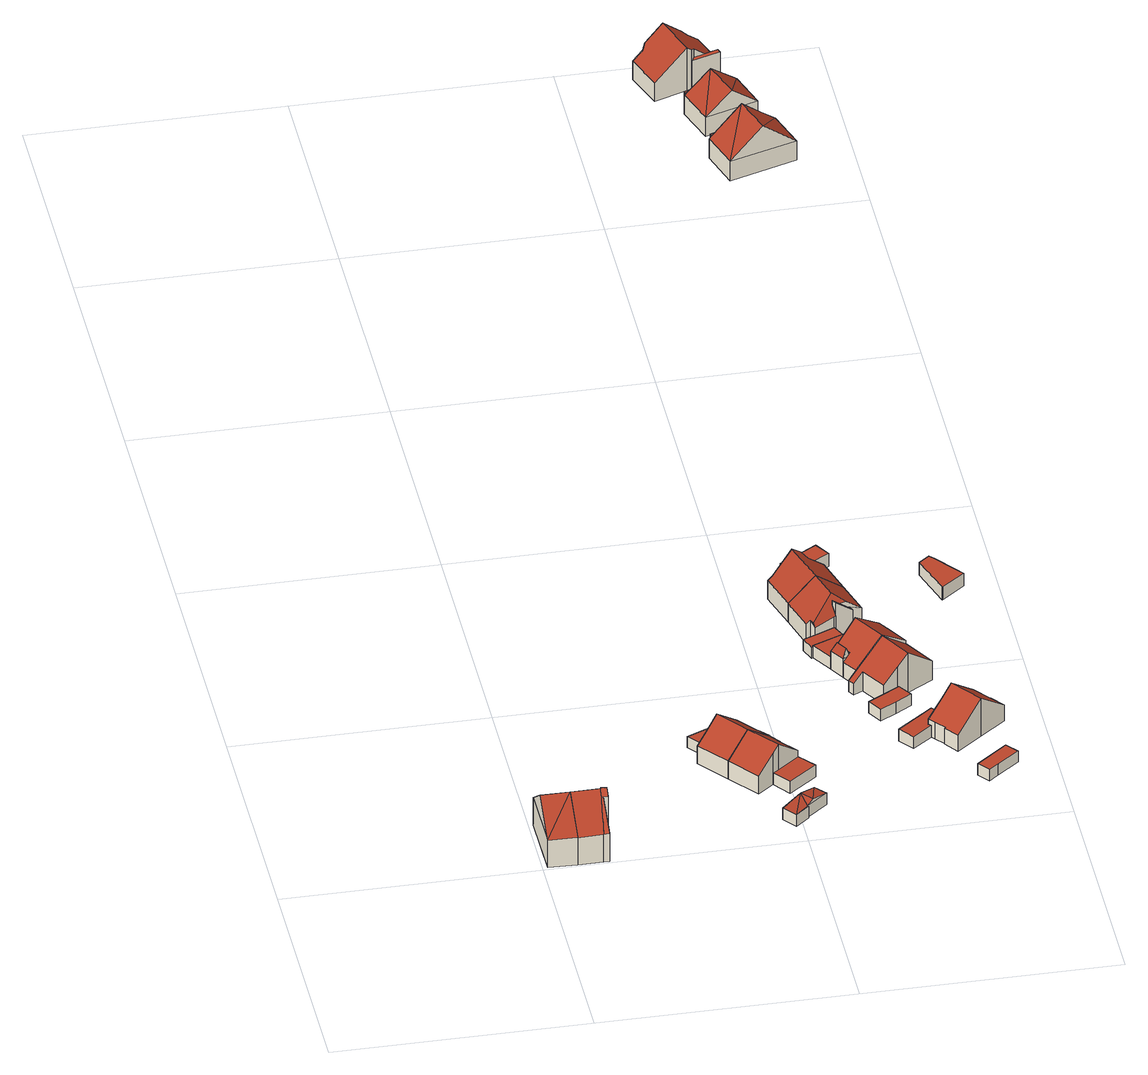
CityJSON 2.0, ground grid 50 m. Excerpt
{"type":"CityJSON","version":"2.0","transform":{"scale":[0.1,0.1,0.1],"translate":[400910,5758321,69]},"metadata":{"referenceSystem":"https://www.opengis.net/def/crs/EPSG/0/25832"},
"CityObjects":{
"building1":{"type":"Building","attributes":{"Gemeindeschluessel":"05515000","Geometrietyp2DReferenz":"3000","function":"31001_1000","roofType":"5000","measuredHeight":11.65},"address":[{"country":"Germany","locality":"Münster","thoroughfareNumber":"198","thoroughfareName":"Ramertsweg"}],"geometry":[{"type":"Solid","lod":"2","boundaries":[[[[0,1,2,3]],[[4,5,1,0]],[[6,7,5,4]],[[8,9,7,6]],[[3,2,9,8]],[[10,0,11]],[[3,8,11,0]],[[6,4,10]],[[6,10,11]],[[10,4,0]],[[11,8,6]],[[1,5,7,9,2]]]],"semantics":{"surfaces":[{"type":"WallSurface"},{"type":"RoofSurface"},{"type":"GroundSurface"}],"values":[[0,0,0,0,0,1,1,1,1,0,0,2]]}}]},
"building2":{"type":"Building","attributes":{"Gemeindeschluessel":"05515000","Geometrietyp2DReferenz":"3000","function":"31001_1000"},"address":[{"country":"Germany","locality":"Münster","thoroughfareNumber":"196","thoroughfareName":"Ramertsweg"}],"children":["building2-1","building2-2"]},
"building2-1":{"type":"BuildingPart","attributes":{"roofType":"5000","measuredHeight":11.72},"parents":["building2"],"geometry":[{"type":"Solid","lod":"2","boundaries":[[[[12,13,14,15]],[[16,17,13,12]],[[18,19,17,16]],[[20,21,19,18]],[[15,22,23,24]],[[12,24,23,25,26,27,20,18,16]],[[15,24,12]],[[28,29,30,14,13,17,19,21]],[[21,20,27,28]],[[29,28,27,26]],[[30,29,26,22]],[[14,30,22,15]],[[25,23,22]],[[25,22,26]]]],"semantics":{"surfaces":[{"type":"WallSurface"},{"type":"RoofSurface"},{"type":"GroundSurface"},{"type":"ClosureSurface"}],"values":[[0,0,0,0,1,1,0,2,3,3,3,3,0,3]]}}]},
"building2-2":{"type":"BuildingPart","attributes":{"roofType":"5000","measuredHeight":11.69},"parents":["building2"],"geometry":[{"type":"Solid","lod":"2","boundaries":[[[[0,31,32,33]],[[34,35,31,0]],[[36,15,14,35,34]],[[33,32,21,20]],[[20,27,26,37,10,33]],[[37,25,22,36,34,0,10]],[[33,10,0]],[[31,35,14,30,29,28,21,32]],[[15,36,22]],[[30,14,15,22]],[[29,30,22,26]],[[28,29,26,27]],[[21,28,27,20]],[[26,25,37]],[[26,22,25]]]],"semantics":{"surfaces":[{"type":"WallSurface"},{"type":"RoofSurface"},{"type":"GroundSurface"},{"type":"ClosureSurface"}],"values":[[0,0,0,0,1,1,0,2,0,3,3,3,3,0,3]]}}]},
"building3":{"type":"Building","attributes":{"Gemeindeschluessel":"05515000","Geometrietyp2DReferenz":"3000","function":"51009_1611","roofType":"1000","measuredHeight":2.53},"geometry":[{"type":"Solid","lod":"2","boundaries":[[[[38,39,40,41]],[[42,43,39,38]],[[44,45,43,42]],[[41,40,45,44]],[[42,38,41,44]],[[39,43,45,40]]]],"semantics":{"surfaces":[{"type":"WallSurface"},{"type":"RoofSurface"},{"type":"GroundSurface"}],"values":[[0,0,0,0,1,2]]}}]},
"building4":{"type":"Building","attributes":{"Gemeindeschluessel":"05515000","Geometrietyp2DReferenz":"3000","function":"31001_1000","roofType":"3100","measuredHeight":8.27},"address":[{"country":"Germany","locality":"Münster","thoroughfareNumber":"177","thoroughfareName":"Mergelberg"}],"geometry":[{"type":"Solid","lod":"2","boundaries":[[[[46,47,48,49]],[[50,51,47,46]],[[52,53,51,50]],[[54,55,53,52]],[[56,57,55,54]],[[58,59,57,56]],[[60,61,59,58]],[[62,63,61,60]],[[49,48,63,62]],[[56,54,52,50,58]],[[46,49,62,60,58,50]],[[47,51,53,55,57,59,61,63,48]]]],"semantics":{"surfaces":[{"type":"WallSurface"},{"type":"RoofSurface"},{"type":"GroundSurface"}],"values":[[0,0,0,0,0,0,0,0,0,1,1,2]]}}]},
"building5":{"type":"Building","attributes":{"Gemeindeschluessel":"05515000","Geometrietyp2DReferenz":"3000","function":"31001_1000","roofType":"3100","measuredHeight":8.27},"address":[{"country":"Germany","locality":"Münster","thoroughfareNumber":"175","thoroughfareName":"Mergelberg"}],"geometry":[{"type":"Solid","lod":"2","boundaries":[[[[50,51,53,52]],[[64,47,51,50]],[[65,66,47,64]],[[67,68,66,65]],[[69,70,68,67]],[[71,72,70,69]],[[73,74,72,71]],[[75,76,74,73]],[[52,53,76,75]],[[69,67,65,64,50,71]],[[52,75,73,71,50]],[[51,47,66,68,70,72,74,76,53]]]],"semantics":{"surfaces":[{"type":"WallSurface"},{"type":"RoofSurface"},{"type":"GroundSurface"}],"values":[[0,0,0,0,0,0,0,0,0,1,1,2]]}}]},
"building6":{"type":"Building","attributes":{"Gemeindeschluessel":"05515000","Geometrietyp2DReferenz":"3000","function":"31001_2460","roofType":"5000","measuredHeight":3.25},"geometry":[{"type":"Solid","lod":"2","boundaries":[[[[77,78,79,80]],[[81,82,78,77]],[[83,84,82,81]],[[85,86,84,83]],[[87,88,86,85]],[[80,79,88,87]],[[89,87,90]],[[77,80,87]],[[77,87,89]],[[89,81,77]],[[90,85,83]],[[83,89,90]],[[81,89,83]],[[85,90,87]],[[78,82,84,86,88,79]]]],"semantics":{"surfaces":[{"type":"WallSurface"},{"type":"RoofSurface"},{"type":"GroundSurface"}],"values":[[0,0,0,0,0,0,1,1,1,1,1,1,0,0,2]]}}]},
"building7":{"type":"Building","attributes":{"Gemeindeschluessel":"05515000","Geometrietyp2DReferenz":"3000","function":"51009_1611","roofType":"1000","measuredHeight":2.72},"geometry":[{"type":"Solid","lod":"2","boundaries":[[[[91,74,92,93]],[[94,70,74,91]],[[95,96,70,94]],[[93,92,96,95]],[[94,91,93,95]],[[74,70,96,92]]]],"semantics":{"surfaces":[{"type":"WallSurface"},{"type":"RoofSurface"},{"type":"GroundSurface"}],"values":[[0,0,0,0,1,2]]}}]},
"building8":{"type":"Building","attributes":{"Gemeindeschluessel":"05515000","Geometrietyp2DReferenz":"3000","function":"51009_1610","roofType":"5000","measuredHeight":6.07},"geometry":[{"type":"Solid","lod":"2","boundaries":[[[[97,98,99,100]],[[101,102,98,97]],[[103,104,102,101]],[[105,106,104,103]],[[100,99,106,105]],[[105,103,107]],[[108,107,103,101,109]],[[101,97,109]],[[109,97,100,108]],[[108,100,105,107]],[[98,102,104,106,99]]]],"semantics":{"surfaces":[{"type":"WallSurface"},{"type":"RoofSurface"},{"type":"GroundSurface"}],"values":[[0,0,0,0,0,1,1,0,1,1,2]]}}]},
"building9":{"type":"Building","attributes":{"Gemeindeschluessel":"05515000","Geometrietyp2DReferenz":"3000","function":"31001_2460","roofType":"1000","measuredHeight":2.43},"geometry":[{"type":"Solid","lod":"2","boundaries":[[[[110,111,112,113]],[[114,115,111,110]],[[116,117,115,114]],[[118,119,117,116]],[[113,112,119,118]],[[116,114,110,113,118]],[[111,115,117,119,112]]]],"semantics":{"surfaces":[{"type":"WallSurface"},{"type":"RoofSurface"},{"type":"GroundSurface"}],"values":[[0,0,0,0,0,1,2]]}}]},
"building10":{"type":"Building","attributes":{"Gemeindeschluessel":"05515000","Geometrietyp2DReferenz":"3000","function":"51009_1610","roofType":"1000","measuredHeight":2.78},"geometry":[{"type":"Solid","lod":"2","boundaries":[[[[120,121,106,122]],[[123,124,121,120]],[[125,126,124,123]],[[127,99,126,125]],[[122,106,99,127]],[[125,123,120,122,127]],[[121,124,126,99,106]]]],"semantics":{"surfaces":[{"type":"WallSurface"},{"type":"RoofSurface"},{"type":"GroundSurface"}],"values":[[0,0,0,0,0,1,2]]}}]},
"building11":{"type":"Building","attributes":{"Gemeindeschluessel":"05515000","Geometrietyp2DReferenz":"3000","function":"51009_1611","roofType":"1000","measuredHeight":2.58},"geometry":[{"type":"Solid","lod":"2","boundaries":[[[[128,129,130,131]],[[132,133,129,128]],[[134,135,133,132]],[[136,137,135,134]],[[138,139,137,136]],[[131,130,139,138]],[[136,134,132,128,131,138]],[[129,133,135,137,139,130]]]],"semantics":{"surfaces":[{"type":"WallSurface"},{"type":"RoofSurface"},{"type":"GroundSurface"}],"values":[[0,0,0,0,0,0,1,2]]}}]},
"building12":{"type":"Building","attributes":{"Gemeindeschluessel":"05515000","Geometrietyp2DReferenz":"3000","function":"51009_1611","roofType":"1000","measuredHeight":2.75},"geometry":[{"type":"Solid","lod":"2","boundaries":[[[[140,141,142,143]],[[144,145,141,140]],[[146,147,145,144]],[[148,149,147,146]],[[150,151,149,148]],[[143,142,151,150]],[[148,146,144,140,143,150]],[[141,145,147,149,151,142]]]],"semantics":{"surfaces":[{"type":"WallSurface"},{"type":"RoofSurface"},{"type":"GroundSurface"}],"values":[[0,0,0,0,0,0,1,2]]}}]},
"building13":{"type":"Building","attributes":{"Gemeindeschluessel":"05515000","Geometrietyp2DReferenz":"3000","function":"31001_1000","roofType":"5000","measuredHeight":8.68},"address":[{"country":"Germany","locality":"Münster","thoroughfareNumber":"183","thoroughfareName":"Mergelberg"}],"geometry":[{"type":"Solid","lod":"2","boundaries":[[[[152,153,154,155]],[[156,157,153,152]],[[158,159,157,156]],[[160,161,159,158]],[[162,117,161,160]],[[163,115,117,162]],[[164,165,115,163]],[[166,167,165,164]],[[155,154,167,166]],[[168,169,170,163,162,160,158]],[[152,171,169,168,156]],[[169,171,155,166,164,170]],[[155,171,152]],[[156,168,158]],[[163,170,164]],[[153,157,159,161,117,115,165,167,154]]]],"semantics":{"surfaces":[{"type":"WallSurface"},{"type":"RoofSurface"},{"type":"GroundSurface"}],"values":[[0,0,0,0,0,0,0,0,0,1,1,1,0,0,0,2]]}}]},
"building14":{"type":"Building","attributes":{"Gemeindeschluessel":"05515000","Geometrietyp2DReferenz":"3000","function":"31001_1000","roofType":"3100","measuredHeight":8.61},"address":[{"country":"Germany","locality":"Münster","thoroughfareNumber":"185","thoroughfareName":"Mergelberg"}],"geometry":[{"type":"Solid","lod":"2","boundaries":[[[[152,153,172,173]],[[171,174,153,152]],[[175,154,174,171]],[[176,177,154,175]],[[178,179,177,176]],[[180,181,179,178]],[[182,183,181,180]],[[184,185,183,182]],[[186,187,185,184]],[[173,172,187,186]],[[180,178,176,175,171,182]],[[152,173,186,184,182,171]],[[153,174,154,177,179,181,183,185,187,172]]]],"semantics":{"surfaces":[{"type":"WallSurface"},{"type":"RoofSurface"},{"type":"GroundSurface"}],"values":[[0,0,0,0,0,0,0,0,0,0,1,1,2]]}}]},
"building15":{"type":"Building","attributes":{"Gemeindeschluessel":"05515000","Geometrietyp2DReferenz":"3000","function":"51009_1610","roofType":"2100","measuredHeight":7.86},"geometry":[{"type":"Solid","lod":"2","boundaries":[[[[188,189,159,190]],[[191,192,189,188]],[[193,161,192,191]],[[190,159,161,193]],[[191,188,190,193]],[[189,192,161,159]]]],"semantics":{"surfaces":[{"type":"WallSurface"},{"type":"RoofSurface"},{"type":"GroundSurface"}],"values":[[0,0,0,0,1,2]]}}]},
"building16":{"type":"Building","attributes":{"Gemeindeschluessel":"05515000","Geometrietyp2DReferenz":"3000","function":"31001_1000","roofType":"3100","measuredHeight":8.98},"address":[{"country":"Germany","locality":"Münster","thoroughfareNumber":"181","thoroughfareName":"Mergelberg"}],"geometry":[{"type":"Solid","lod":"2","boundaries":[[[[194,195,196,197]],[[198,199,195,194]],[[200,201,199,198]],[[202,203,201,200]],[[204,205,203,202]],[[206,207,205,204]],[[208,209,207,206]],[[210,211,209,208]],[[212,213,211,210]],[[214,215,213,212]],[[216,217,215,214]],[[218,219,217,216]],[[197,196,219,218]],[[212,210,208,206,204,202,200,198,214]],[[194,197,218,216,214,198]],[[195,199,201,203,205,207,209,211,213,215,217,219,196]]]],"semantics":{"surfaces":[{"type":"WallSurface"},{"type":"RoofSurface"},{"type":"GroundSurface"}],"values":[[0,0,0,0,0,0,0,0,0,0,0,0,0,1,1,2]]}}]},
"building17":{"type":"Building","attributes":{"Gemeindeschluessel":"05515000","Geometrietyp2DReferenz":"3000","function":"31001_1000","roofType":"3100","measuredHeight":8.89},"address":[{"country":"Germany","locality":"Münster","thoroughfareNumber":"179","thoroughfareName":"Mergelberg"}],"geometry":[{"type":"Solid","lod":"2","boundaries":[[[[220,221,222,223]],[[224,225,221,220]],[[226,217,225,224]],[[227,228,217,226]],[[229,213,228,227]],[[230,231,213,229]],[[232,233,231,230]],[[234,235,233,232]],[[236,237,235,234]],[[223,222,237,236]],[[230,229,227,232]],[[226,224,220,223,236,234,232,227]],[[221,225,217,228,213,231,233,235,237,222]]]],"semantics":{"surfaces":[{"type":"WallSurface"},{"type":"RoofSurface"},{"type":"GroundSurface"}],"values":[[0,0,0,0,0,0,0,0,0,0,1,1,2]]}}]},
"building18":{"type":"Building","attributes":{"Gemeindeschluessel":"05515000","Geometrietyp2DReferenz":"3000","function":"31001_2700","roofType":"1000","measuredHeight":2.96},"geometry":[{"type":"Solid","lod":"2","boundaries":[[[[238,239,240,241]],[[242,243,239,238]],[[244,245,243,242]],[[246,247,245,244]],[[248,249,247,246]],[[250,251,249,248]],[[252,253,251,250]],[[254,255,253,252]],[[256,257,255,254]],[[241,240,257,256]],[[254,252,250,248,246,244,242,238,241,256]],[[239,243,245,247,249,251,253,255,257,240]]]],"semantics":{"surfaces":[{"type":"WallSurface"},{"type":"RoofSurface"},{"type":"GroundSurface"}],"values":[[0,0,0,0,0,0,0,0,0,0,1,2]]}}]},
"building19":{"type":"Building","attributes":{"Gemeindeschluessel":"05515000","Geometrietyp2DReferenz":"3000","function":"51009_1610","roofType":"1000","measuredHeight":2.97},"geometry":[{"type":"Solid","lod":"2","boundaries":[[[[252,253,258,259]],[[250,251,253,252]],[[260,261,251,250]],[[259,258,261,260]],[[250,252,259,260]],[[253,251,261,258]]]],"semantics":{"surfaces":[{"type":"WallSurface"},{"type":"RoofSurface"},{"type":"GroundSurface"}],"values":[[0,0,0,0,1,2]]}}]},
"building20":{"type":"Building","attributes":{"Gemeindeschluessel":"05515000","Geometrietyp2DReferenz":"3000","function":"31001_2460","roofType":"1000","measuredHeight":2.45},"geometry":[{"type":"Solid","lod":"2","boundaries":[[[[262,263,264,265]],[[266,267,263,262]],[[268,269,267,266]],[[270,271,269,268]],[[265,264,271,270]],[[268,266,262,265,270]],[[263,267,269,271,264]]]],"semantics":{"surfaces":[{"type":"WallSurface"},{"type":"RoofSurface"},{"type":"GroundSurface"}],"values":[[0,0,0,0,0,1,2]]}}]},
"building21":{"type":"Building","attributes":{"Gemeindeschluessel":"05515000","Geometrietyp2DReferenz":"3000","function":"31001_1000","roofType":"3100","measuredHeight":8.52},"address":[{"country":"Germany","locality":"Münster","thoroughfareNumber":"169","thoroughfareName":"Mergelberg"}],"geometry":[{"type":"Solid","lod":"2","boundaries":[[[[272,273,274,275]],[[276,277,273,272]],[[278,279,277,276]],[[280,281,279,278]],[[282,283,281,280]],[[284,285,283,282]],[[286,287,285,284]],[[288,289,287,286]],[[290,291,289,288]],[[292,293,291,290]],[[294,295,293,292]],[[275,274,295,294]],[[288,286,284,282,280,290]],[[278,276,272,275,294,292,290,280]],[[273,277,279,281,283,285,287,289,291,293,295,274]]]],"semantics":{"surfaces":[{"type":"WallSurface"},{"type":"RoofSurface"},{"type":"GroundSurface"}],"values":[[0,0,0,0,0,0,0,0,0,0,0,0,1,1,2]]}}]},
"building22":{"type":"Building","attributes":{"Gemeindeschluessel":"05515000","Geometrietyp2DReferenz":"3000","function":"31001_2460","roofType":"1000","measuredHeight":2.96},"geometry":[{"type":"Solid","lod":"2","boundaries":[[[[296,297,298,299]],[[300,301,297,296]],[[302,303,301,300]],[[304,305,303,302]],[[306,307,305,304]],[[308,309,307,306]],[[299,298,309,308]],[[306,304,302,300,296,299,308]],[[297,301,303,305,307,309,298]]]],"semantics":{"surfaces":[{"type":"WallSurface"},{"type":"RoofSurface"},{"type":"GroundSurface"}],"values":[[0,0,0,0,0,0,0,1,2]]}}]},
"building23":{"type":"Building","attributes":{"Gemeindeschluessel":"05515000","Geometrietyp2DReferenz":"3000","function":"31001_1000","roofType":"3100","measuredHeight":9.67},"address":[{"country":"Germany","locality":"Münster","thoroughfareNumber":"205","thoroughfareName":"Mergelberg"}],"geometry":[{"type":"Solid","lod":"2","boundaries":[[[[310,311,312,313]],[[314,315,311,310]],[[316,317,315,314]],[[318,319,317,316]],[[320,321,319,318]],[[322,323,321,320]],[[324,325,323,322]],[[326,327,325,324]],[[328,329,327,326]],[[330,331,329,328]],[[332,333,331,330]],[[313,312,333,332]],[[326,324,322,320,318,328]],[[316,314,310,313,332,330,328,318]],[[311,315,317,319,321,323,325,327,329,331,333,312]]]],"semantics":{"surfaces":[{"type":"WallSurface"},{"type":"RoofSurface"},{"type":"GroundSurface"}],"values":[[0,0,0,0,0,0,0,0,0,0,0,0,1,1,2]]}}]},
"building24":{"type":"Building","attributes":{"Gemeindeschluessel":"05515000","Geometrietyp2DReferenz":"3000","function":"31001_2460","roofType":"1000","measuredHeight":2.83},"geometry":[{"type":"Solid","lod":"2","boundaries":[[[[334,335,336,337]],[[338,339,335,334]],[[340,341,339,338]],[[337,336,341,340]],[[338,334,337,340]],[[335,339,341,336]]]],"semantics":{"surfaces":[{"type":"WallSurface"},{"type":"RoofSurface"},{"type":"GroundSurface"}],"values":[[0,0,0,0,1,2]]}}]},
"building25":{"type":"Building","attributes":{"Gemeindeschluessel":"05515000","Geometrietyp2DReferenz":"3000","function":"31001_1000","roofType":"3100","measuredHeight":9.99},"address":[{"country":"Germany","locality":"Münster","thoroughfareNumber":"201","thoroughfareName":"Mergelberg"}],"geometry":[{"type":"Solid","lod":"2","boundaries":[[[[342,343,344,345]],[[346,347,343,342]],[[348,349,347,346]],[[350,351,349,348]],[[352,353,351,350]],[[345,344,353,352]],[[352,354,355]],[[355,356,345,352]],[[354,350,348]],[[348,357,355,354]],[[356,355,357,346,342]],[[357,348,346]],[[356,342,345]],[[354,352,350]],[[343,347,349,351,353,344]]]],"semantics":{"surfaces":[{"type":"WallSurface"},{"type":"RoofSurface"},{"type":"GroundSurface"}],"values":[[0,0,0,0,0,0,1,1,1,1,0,0,0,0,2]]}}]},
"building26":{"type":"Building","attributes":{"Gemeindeschluessel":"05515000","Geometrietyp2DReferenz":"3000","function":"31001_1000","roofType":"3100","measuredHeight":8.56},"address":[{"country":"Germany","locality":"Münster","thoroughfareNumber":"203","thoroughfareName":"Mergelberg"}],"geometry":[{"type":"Solid","lod":"2","boundaries":[[[[358,359,360,361]],[[362,363,359,358]],[[364,365,363,362]],[[366,367,365,364]],[[361,360,367,366]],[[368,369,366]],[[369,370,361,366]],[[364,362,368]],[[369,368,362]],[[370,369,362,358]],[[370,358,361]],[[368,366,364]],[[359,363,365,367,360]]]],"semantics":{"surfaces":[{"type":"WallSurface"},{"type":"RoofSurface"},{"type":"GroundSurface"}],"values":[[0,0,0,0,0,1,1,1,1,0,0,0,2]]}}]},
"building27":{"type":"Building","attributes":{"Gemeindeschluessel":"05515000","Geometrietyp2DReferenz":"3000","function":"51009_1611","roofType":"1000","measuredHeight":2.76},"geometry":[{"type":"Solid","lod":"2","boundaries":[[[[371,372,373,374]],[[375,363,372,371]],[[376,359,363,375]],[[374,373,359,376]],[[375,371,374,376]],[[372,363,359,373]]]],"semantics":{"surfaces":[{"type":"WallSurface"},{"type":"RoofSurface"},{"type":"GroundSurface"}],"values":[[0,0,0,0,1,2]]}}]},
"building28":{"type":"Building","attributes":{"Gemeindeschluessel":"05515000","Geometrietyp2DReferenz":"3000","function":"51009_1610","roofType":"1000","measuredHeight":6.4},"geometry":[{"type":"Solid","lod":"2","boundaries":[[[[377,311,315,378]],[[379,380,311,377]],[[381,317,380,379]],[[378,315,317,381]],[[379,377,378,381]],[[311,380,317,315]]]],"semantics":{"surfaces":[{"type":"WallSurface"},{"type":"RoofSurface"},{"type":"GroundSurface"}],"values":[[0,0,0,0,1,2]]}}]}
},
"vertices":[
[64,145,67],[64,145,5],[11,145,5],[11,145,67],[66,4,67],[66,4,5],[10,5,67],[10,5,5],[9,145,67],[9,145,5],[65,75,121],[9,75,121],
[134,61,111],[134,61,4],[134,88,4],[134,88,110],[125,61,111],[125,61,4],[126,5,67],[126,5,4],[115,5,66],[115,5,4],[124,88,111],[123,76,122],[134,74,122],[123,75,121],[122,70,117],[123,70,117],[123,70,4],[122,70,4],[124,88,4],
[64,145,4],[66,4,4],[66,4,66],[134,145,67],[134,145,4],[134,88,111],[122,75,121],
[336,335,30],[336,335,5],[366,297,5],[366,297,30],[414,369,30],[414,369,5],[431,348,30],[431,348,5],
[483,294,41],[483,294,6],[468,313,6],[468,313,41],[434,255,89],[434,255,6],[391,221,46],[391,221,6],[344,280,46],[344,280,6],[366,297,67],[366,297,6],[387,314,89],[387,314,6],[431,348,46],[431,348,6],[462,309,46],[462,309,6],
[483,294,40],[499,274,40],[499,274,6],[493,269,46],[493,269,6],[524,230,46],[524,230,6],[481,196,89],[481,196,6],[469,187,77],[469,187,6],[437,162,46],[437,162,6],
[487,50,30],[487,50,4],[514,72,4],[514,72,30],[466,76,30],[466,76,4],[536,131,30],[536,131,4],[555,108,30],[555,108,4],[513,74,30],[513,74,4],[506,108,37],[525,84,37],
[469,187,33],[495,153,6],[495,153,33],[524,230,33],[551,197,33],[551,197,6],
[674,504,51],[674,504,10],[656,534,10],[656,534,51],[660,496,51],[660,496,10],[643,525,51],[643,525,10],[643,526,51],[643,526,10],[643,525,52],[654,523,71],[667,500,71],
[604,596,34],[604,596,9],[615,568,9],[615,568,34],[629,606,34],[629,606,9],[668,623,34],[668,623,9],[680,596,34],[680,596,9],
[617,569,37],[617,569,10],[643,526,37],[691,600,37],[691,600,10],[712,566,37],[712,566,10],[656,534,37],
[686,378,33],[686,378,7],[703,349,7],[703,349,33],[718,397,33],[718,397,7],[750,416,33],[750,416,7],[768,387,33],[768,387,7],[736,368,33],[736,368,7],
[747,253,32],[747,253,5],[785,283,5],[785,283,32],[724,282,32],[724,282,5],[796,338,32],[796,338,5],[815,314,32],[815,314,5],[781,288,32],[781,288,5],
[704,723,51],[704,723,9],[594,691,9],[594,691,50],[725,651,51],[725,651,9],[666,634,76],[666,634,9],[671,624,59],[671,624,9],[668,623,58],[629,606,50],[622,621,57],[622,621,9],[614,619,50],[614,619,9],[694,642,76],[667,646,96],[627,611,58],[649,707,96],
[682,802,9],[682,802,51],[649,707,9],[594,691,51],[571,770,51],[571,770,9],[581,773,59],[581,773,9],[581,774,59],[581,774,9],[622,799,96],[622,799,9],[641,810,79],[641,810,9],[651,793,76],[651,793,9],
[704,644,57],[704,644,9],[666,634,88],[706,639,57],[706,639,9],[671,624,88],
[656,534,59],[656,534,9],[674,504,9],[674,504,59],[695,557,99],[695,557,9],[712,566,86],[712,566,9],[745,586,59],[745,586,9],[762,558,59],[762,558,9],[763,559,58],[763,559,9],[777,534,58],[777,534,9],[777,533,59],[777,533,9],[783,522,59],[783,522,9],[733,492,99],[733,492,9],[681,461,44],[681,461,9],[660,496,44],[660,496,9],
[669,437,34],[669,437,9],[688,448,9],[688,448,52],[662,450,34],[662,450,9],[681,461,52],[732,491,98],[732,491,9],[783,522,52],[821,458,52],[821,458,9],[770,427,98],[770,427,9],[747,414,78],[747,414,9],[718,397,52],[718,397,9],
[622,816,36],[622,816,6],[623,814,6],[623,814,36],[627,819,36],[627,819,6],[614,841,36],[614,841,6],[609,838,36],[609,838,6],[608,840,36],[608,840,6],[642,861,36],[642,861,6],[660,830,36],[660,830,6],[657,829,36],[657,829,6],[654,833,36],[654,833,6],
[702,856,6],[702,856,36],[683,886,36],[683,886,6],
[847,147,31],[847,147,6],[865,124,6],[865,124,31],[909,197,31],[909,197,6],[928,173,31],[928,173,6],[884,139,31],[884,139,6],
[791,275,43],[791,275,6],[807,256,6],[807,256,43],[781,288,43],[781,288,6],[810,310,71],[810,310,6],[831,327,91],[831,327,6],[880,366,43],[880,366,6],[905,334,43],[905,334,6],[907,335,42],[907,335,6],[928,308,42],[928,308,6],[877,268,91],[877,268,6],[826,228,42],[826,228,6],[805,255,42],[805,255,6],
[887,707,38],[887,707,9],[888,707,9],[888,707,38],[861,793,38],[861,793,9],[882,810,38],[882,810,9],[891,799,38],[891,799,9],[922,759,38],[922,759,9],[935,743,38],[935,743,9],
[790,2404,71],[790,2404,30],[766,2474,30],[766,2474,71],[742,2388,112],[742,2388,30],[736,2376,119],[736,2376,30],[727,2373,127],[727,2373,30],[661,2350,71],[661,2350,30],[635,2428,71],[635,2428,30],[655,2435,89],[655,2435,30],[661,2447,96],[661,2447,30],[697,2460,127],[697,2460,30],[734,2472,96],[734,2472,30],[745,2467,89],[745,2467,30],
[736,2194,55],[736,2194,26],[745,2166,26],[745,2166,55],[821,2222,55],[821,2222,26],[830,2193,55],[830,2193,26],
[745,2166,68],[745,2166,25],[727,2160,25],[727,2160,68],[830,2193,68],[830,2193,25],[860,2203,68],[860,2203,25],[885,2124,68],[885,2124,25],[752,2081,68],[752,2081,25],[818,2103,125],[793,2181,125],[745,2166,84],[830,2193,93],
[724,2308,71],[724,2308,28],[708,2303,28],[708,2303,71],[813,2337,71],[813,2337,28],[838,2259,71],[838,2259,28],[733,2225,71],[733,2225,28],[786,2242,113],[761,2320,113],[724,2308,83],
[804,2365,56],[804,2365,28],[714,2336,28],[714,2336,56],[813,2337,56],[724,2308,56],
[790,2404,94],[742,2388,94],[793,2395,94],[793,2395,30],[736,2376,94]
]}
